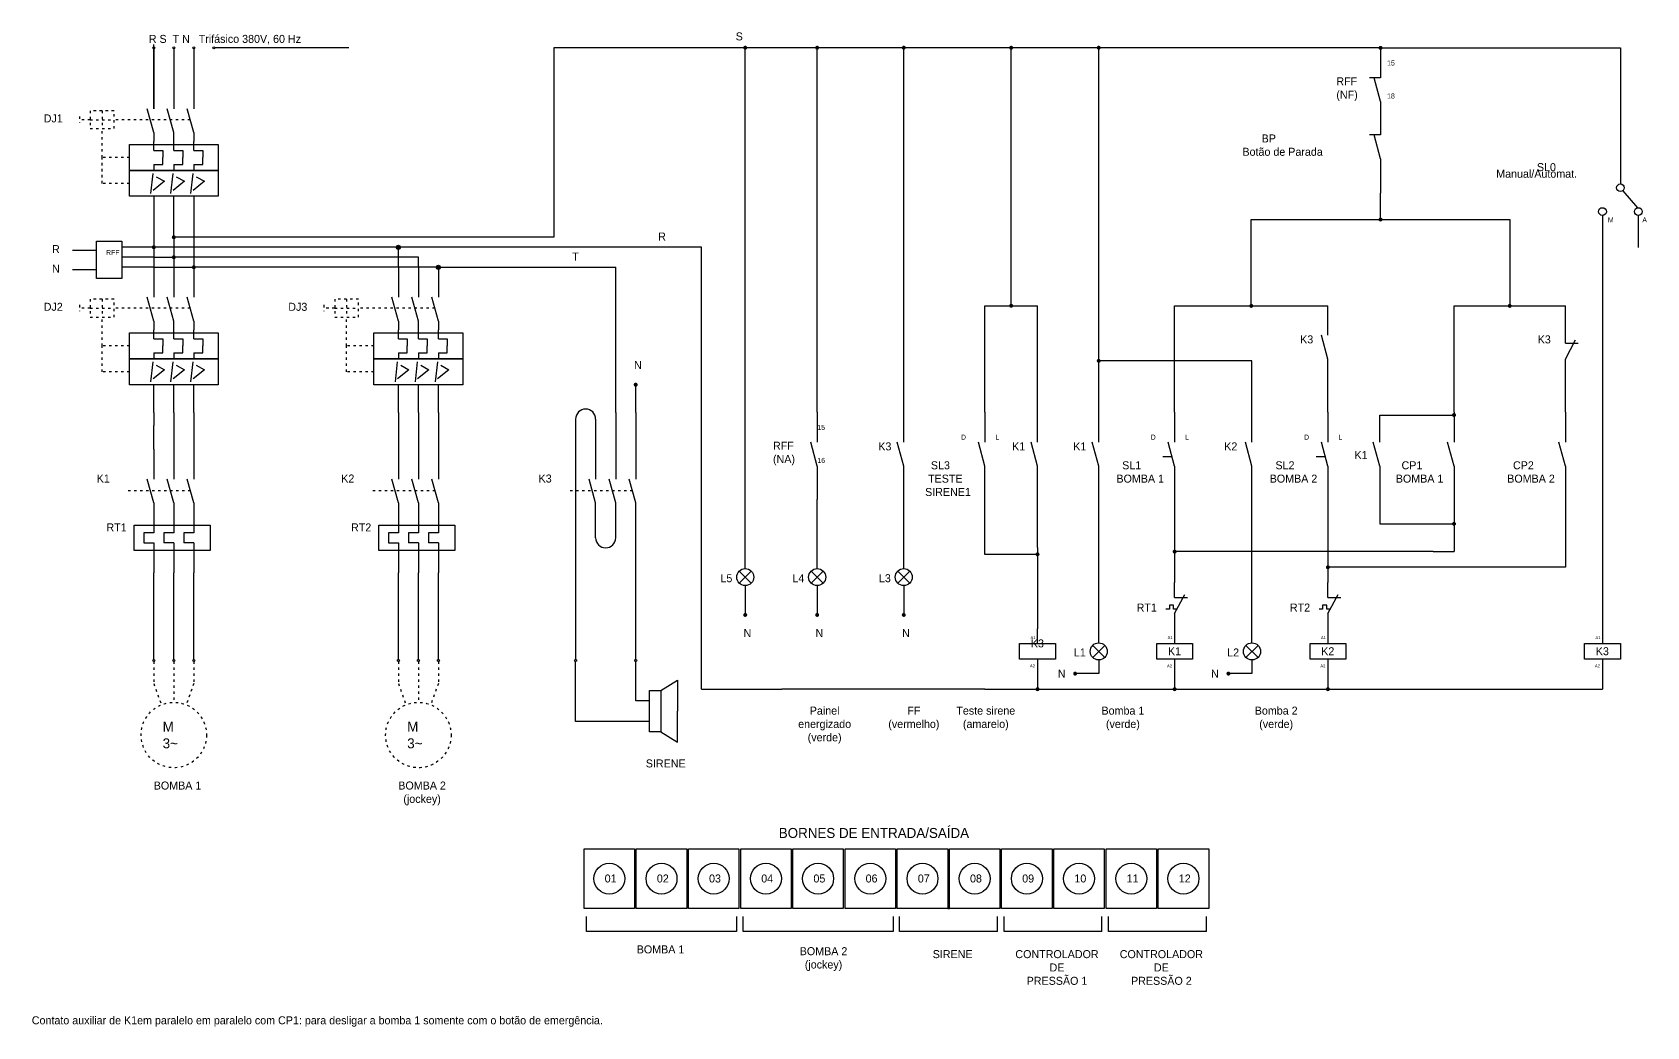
# Model space of a CAD drawing. Header units: millimetres. Extents: x 875 to 3370, y -44 to 1144.
# Drawn here: x 2563 to 3370, y 555 to 1052 of the extents above; entities that cross this region are included whole.
import ezdxf

# ---------------------------------------------------------------- set-up
doc = ezdxf.new("R2010")
doc.units = ezdxf.units.MM
doc.header["$LTSCALE"] = 0.1
doc.linetypes.add('ACAD_ISO03W100', pattern=[30, 12, -18])
doc.layers.add('Layer1', color=1, linetype='Continuous')
doc.layers.add('Layer2', color=5, linetype='Continuous')

msp = doc.modelspace()

# ---------------------------------------------------------------- hatches: boundary and pattern name
h = msp.add_hatch(color=256)
edge = h.paths.add_edge_path()
edge.add_arc((2919.17, 1044.73), 1, 0, 360)
h = msp.add_hatch(color=256)
edge = h.paths.add_edge_path()
edge.add_arc((2955.12, 1044.73), 1, 0, 360)
h = msp.add_hatch(color=256)
edge = h.paths.add_edge_path()
edge.add_arc((2998.39, 1044.73), 1, 0, 360)
h = msp.add_hatch(color=256)
edge = h.paths.add_edge_path()
edge.add_arc((3052.08, 1044.73), 1, 0, 360)
h = msp.add_hatch(color=256)
edge = h.paths.add_edge_path()
edge.add_arc((3095.84, 1044.73), 1, 0, 360)
h = msp.add_hatch(color=256)
edge = h.paths.add_edge_path()
edge.add_arc((3236.69, 1044.66), 1, 0, 360)
h = msp.add_hatch(color=256)
edge = h.paths.add_edge_path()
edge.add_arc((3236.69, 958.82), 1, 0, 360)
h = msp.add_hatch(color=256)
edge = h.paths.add_edge_path()
edge.add_arc((2623.54, 944.97), 1, 0, 360)
h = msp.add_hatch(color=256)
edge = h.paths.add_edge_path()
edge.add_arc((2633.54, 949.97), 1, 0, 360)
h = msp.add_hatch(color=256)
edge = h.paths.add_edge_path()
edge.add_arc((2745.77, 944.97), 1, 0, 360)
h = msp.add_hatch(color=256)
edge = h.paths.add_edge_path()
edge.add_arc((2633.54, 939.97), 1, 0, 360)
h = msp.add_hatch(color=256)
edge = h.paths.add_edge_path()
edge.add_arc((2643.54, 934.97), 1, 0, 360)
h = msp.add_hatch(color=256)
edge = h.paths.add_edge_path()
edge.add_arc((2765.77, 934.97), 1, 0, 360)
h = msp.add_hatch(color=256)
edge = h.paths.add_edge_path()
edge.add_arc((3052.08, 915.72), 1, 0, 360)
h = msp.add_hatch(color=256)
edge = h.paths.add_edge_path()
edge.add_arc((3172.1, 915.65), 1, 0, 360)
h = msp.add_hatch(color=256)
edge = h.paths.add_edge_path()
edge.add_arc((3301.28, 915.65), 1, 0, 360)
h = msp.add_hatch(color=256)
edge = h.paths.add_edge_path()
edge.add_arc((3095.84, 888.17), 1, 0, 360)
h = msp.add_hatch(color=256)
edge = h.paths.add_edge_path()
edge.add_arc((2864.4, 876.25), 1, 0, 360)
h = msp.add_hatch(color=256)
edge = h.paths.add_edge_path()
edge.add_arc((3065.26, 791.46), 1, 0, 360)
h = msp.add_hatch(color=256)
edge = h.paths.add_edge_path()
edge.add_arc((3133.79, 792.8), 1, 0, 360)
h = msp.add_hatch(color=256)
edge = h.paths.add_edge_path()
edge.add_arc((3133.79, 792.8), 1, 0, 360)
h = msp.add_hatch(color=256)
edge = h.paths.add_edge_path()
edge.add_arc((3210.4, 784.97), 1, 0, 360)
h = msp.add_hatch(color=256)
edge = h.paths.add_edge_path()
edge.add_arc((3210.4, 784.97), 1, 0, 360)
h = msp.add_hatch(color=256)
edge = h.paths.add_edge_path()
edge.add_arc((2919.17, 761.16), 1, 0, 360)
h = msp.add_hatch(color=256)
edge = h.paths.add_edge_path()
edge.add_arc((2955.12, 761.16), 1, 0, 360)
h = msp.add_hatch(color=256)
edge = h.paths.add_edge_path()
edge.add_arc((2998.39, 761.16), 1, 0, 360)
h = msp.add_hatch(color=256)
edge = h.paths.add_edge_path()
edge.add_arc((3084.06, 731.81), 1, 0, 360)
h = msp.add_hatch(color=256)
edge = h.paths.add_edge_path()
edge.add_arc((3160.67, 731.81), 1, 0, 360)
h = msp.add_hatch(color=256)
edge = h.paths.add_edge_path()
edge.add_arc((3065.26, 724.03), 1, 0, 360)
h = msp.add_hatch(color=256)
edge = h.paths.add_edge_path()
edge.add_arc((3133.79, 724.03), 1, 0, 360)
h = msp.add_hatch(color=256)
edge = h.paths.add_edge_path()
edge.add_arc((3210.4, 724.03), 1, 0, 360)
at = {"layer": 'Layer1'}
h = msp.add_hatch(color=256, dxfattribs=at)
edge = h.paths.add_edge_path()
edge.add_arc((3273.43, 861.1), 1, 0, 360)
h = msp.add_hatch(color=256, dxfattribs=at)
edge = h.paths.add_edge_path()
edge.add_arc((3273.43, 806.7), 1, 0, 360)

# ---------------------------------------------------------------- linework, layer by layer
for p, q in [((2623.54, 1014.16), (2623.54, 1046.31)), ((2623.54, 1044.16), (2623.54, 1029.16)), ((2633.54, 1044.16), (2633.54, 1029.16)), ((2643.54, 1044.16), (2643.54, 1029.16)), ((2720.97, 1044.66), (2654.04, 1044.66)), ((3236.69, 1044.66), (2823.42, 1044.66)), ((2823.42, 1044.66), (2823.42, 949.97)), ((2919.17, 784.33), (2919.17, 1044.66)), ((2955.12, 862.5), (2955.12, 1044.66)), ((2998.39, 847.5), (2998.39, 1044.66)), ((3052.08, 915.65), (3052.08, 1044.66)), ((3095.84, 847.5), (3095.84, 1044.66)), ((3236.69, 1044.66), (3236.69, 1029.66)), ((3236.69, 1044.66), (3356.59, 1044.66)), ((2623.54, 1029.16), (2623.54, 1014.16)), ((2633.54, 1029.16), (2633.54, 1014.16)), ((2643.54, 1029.16), (2643.54, 1014.16)), ((3236.69, 1029.66), (3231.23, 1029.66)), ((3236.69, 1017.76), (3233.45, 1029.66)), ((2623.54, 1014.16), (2623.54, 1022.23)), ((3236.69, 1017.76), (3236.69, 1001.1)), ((2623.54, 1002.26), (2620.3, 1014.16)), ((2633.54, 1002.26), (2630.3, 1014.16)), ((2643.54, 1002.26), (2640.3, 1014.16)), ((2623.54, 1002.26), (2623.54, 997.87)), ((2633.54, 997.87), (2633.54, 1002.26)), ((2643.54, 1002.26), (2643.54, 997.87)), ((3236.69, 1001.1), (3231.23, 1001.1)), ((3236.69, 989.19), (3233.45, 1001.1)), ((2623.54, 993.33), (2623.54, 997.87)), ((2623.54, 993.33), (2628.01, 993.33)), ((2628.01, 993.33), (2628.01, 989.86)), ((2633.54, 993.33), (2633.54, 997.87)), ((2633.54, 993.33), (2638.01, 993.33)), ((2638.01, 993.33), (2638.01, 989.86)), ((2643.54, 993.33), (2643.54, 997.87)), ((2643.54, 993.33), (2648.01, 993.33)), ((2648.01, 993.33), (2648.01, 989.86)), ((2623.54, 986.39), (2628.01, 986.39)), ((2623.54, 986.39), (2623.54, 983.39)), ((2628.01, 986.39), (2628.01, 989.86)), ((2633.54, 986.39), (2638.01, 986.39)), ((2633.54, 986.39), (2633.54, 983.39)), ((2638.01, 986.39), (2638.01, 989.86)), ((2643.54, 986.39), (2648.01, 986.39)), ((2643.54, 986.39), (2643.54, 983.39)), ((2648.01, 986.39), (2648.01, 989.86)), ((3236.69, 989.19), (3236.69, 972.02)), ((2622.04, 971.84), (2623.19, 981.86)), ((2628.83, 977.96), (2623.18, 973.35)), ((2624.8, 980.21), (2628.83, 977.96)), ((2632.04, 971.84), (2633.19, 981.86)), ((2638.83, 977.96), (2633.18, 973.35)), ((2634.8, 980.21), (2638.83, 977.96)), ((2642.04, 971.84), (2643.19, 981.86)), ((2648.83, 977.96), (2643.18, 973.35)), ((2644.8, 980.21), (2648.83, 977.96)), ((2623.54, 970.45), (2623.54, 949.97)), ((2633.54, 949.97), (2633.54, 970.45)), ((2643.54, 970.45), (2643.54, 949.97)), ((3236.69, 958.82), (3236.69, 972.02)), ((3172.1, 958.82), (3301.28, 958.82)), ((3172.1, 915.65), (3172.1, 958.82)), ((3301.28, 958.82), (3301.28, 915.65)), ((2623.54, 944.97), (2607.57, 944.97)), ((2623.54, 949.97), (2623.54, 934.97)), ((2690.97, 944.97), (2623.54, 944.97)), ((2633.54, 949.97), (2633.54, 934.97)), ((2823.42, 949.97), (2633.54, 949.97)), ((2643.54, 949.97), (2643.54, 934.97)), ((2897.35, 944.97), (2745.77, 944.97)), ((2897.35, 724.03), (2897.35, 944.97)), ((2582.97, 943.49), (2594.9, 943.49)), ((2623.54, 939.97), (2607.57, 939.97)), ((2623.54, 939.97), (2633.54, 939.97)), ((2690.97, 939.97), (2633.54, 939.97)), ((2582.97, 933.8), (2594.9, 933.8)), ((2623.54, 934.97), (2607.57, 934.97)), ((2623.54, 934.97), (2623.54, 919.97)), ((2623.54, 934.97), (2643.54, 934.97)), ((2633.54, 934.97), (2633.54, 919.97)), ((2643.54, 934.97), (2643.54, 919.97)), ((2690.97, 934.97), (2643.54, 934.97)), ((2765.77, 934.97), (2690.97, 934.97)), ((2745.77, 934.97), (2745.77, 919.97)), ((2755.77, 934.97), (2755.77, 919.97)), ((2765.77, 934.97), (2765.77, 919.97)), ((2765.77, 934.97), (2854.4, 934.97)), ((2854.4, 876.25), (2854.4, 934.97)), ((2623.54, 908.06), (2620.3, 919.97)), ((2633.54, 908.06), (2630.3, 919.97)), ((2643.54, 908.06), (2640.3, 919.97)), ((2745.77, 908.06), (2742.54, 919.97)), ((2755.77, 908.06), (2752.54, 919.97)), ((2765.77, 908.06), (2762.54, 919.97)), ((3038.9, 862.5), (3038.9, 915.65)), ((3038.9, 915.65), (3065.26, 915.65)), ((3065.26, 847.5), (3065.26, 915.65)), ((3133.79, 915.65), (3210.4, 915.65)), ((3133.79, 862.5), (3133.79, 915.65)), ((3210.4, 900.98), (3210.4, 915.65)), ((3273.43, 915.65), (3329.13, 915.65)), ((3273.43, 862.5), (3273.43, 915.65)), ((3329.13, 897.09), (3329.13, 915.65)), ((2623.54, 908.06), (2623.54, 903.67)), ((2633.54, 903.67), (2633.54, 908.06)), ((2643.54, 908.06), (2643.54, 903.67)), ((2745.77, 908.06), (2745.77, 903.67)), ((2755.77, 903.67), (2755.77, 908.06)), ((2765.77, 908.06), (2765.77, 903.67)), ((2623.54, 899.13), (2623.54, 903.67)), ((2623.54, 899.13), (2628.01, 899.13)), ((2628.01, 899.13), (2628.01, 895.66)), ((2633.54, 899.13), (2633.54, 903.67)), ((2633.54, 899.13), (2638.01, 899.13)), ((2638.01, 899.13), (2638.01, 895.66)), ((2643.54, 899.13), (2643.54, 903.67)), ((2643.54, 899.13), (2648.01, 899.13)), ((2648.01, 899.13), (2648.01, 895.66)), ((2745.77, 899.13), (2745.77, 903.67)), ((2745.77, 899.13), (2750.25, 899.13)), ((2750.25, 899.13), (2750.25, 895.66)), ((2755.77, 899.13), (2755.77, 903.67)), ((2755.77, 899.13), (2760.25, 899.13)), ((2760.25, 899.13), (2760.25, 895.66)), ((2765.77, 899.13), (2765.77, 903.67)), ((2765.77, 899.13), (2770.25, 899.13)), ((2770.25, 899.13), (2770.25, 895.66)), ((2622.04, 877.65), (2623.19, 887.66)), ((2623.54, 892.19), (2628.01, 892.19)), ((2623.54, 892.19), (2623.54, 889.19)), ((2628.01, 892.19), (2628.01, 895.66)), ((2632.04, 877.65), (2633.19, 887.66)), ((2633.54, 892.19), (2638.01, 892.19)), ((2633.54, 892.19), (2633.54, 889.19)), ((2638.01, 892.19), (2638.01, 895.66)), ((2642.04, 877.65), (2643.19, 887.66)), ((2643.54, 892.19), (2648.01, 892.19)), ((2643.54, 892.19), (2643.54, 889.19)), ((2648.01, 892.19), (2648.01, 895.66)), ((2744.28, 877.65), (2745.43, 887.66)), ((2745.77, 892.19), (2750.25, 892.19)), ((2745.77, 892.19), (2745.77, 889.19)), ((2750.25, 892.19), (2750.25, 895.66)), ((2754.28, 877.65), (2755.43, 887.66)), ((2755.77, 892.19), (2760.25, 892.19)), ((2755.77, 892.19), (2755.77, 889.19)), ((2760.25, 892.19), (2760.25, 895.66)), ((2764.28, 877.65), (2765.43, 887.66)), ((2765.77, 892.19), (2770.25, 892.19)), ((2765.77, 892.19), (2765.77, 889.19)), ((2770.25, 892.19), (2770.25, 895.66)), ((3172.45, 888.17), (3095.84, 888.17)), ((3172.45, 847.5), (3172.45, 888.17)), ((3210.4, 862.5), (3210.4, 889.07)), ((3329.13, 862.5), (3329.13, 889.07)), ((2628.83, 883.76), (2623.18, 879.15)), ((2624.8, 886.02), (2628.83, 883.76)), ((2638.83, 883.76), (2633.18, 879.15)), ((2634.8, 886.02), (2638.83, 883.76)), ((2648.83, 883.76), (2643.18, 879.15)), ((2644.8, 886.02), (2648.83, 883.76)), ((2751.06, 883.76), (2745.42, 879.15)), ((2747.04, 886.02), (2751.06, 883.76)), ((2761.06, 883.76), (2755.42, 879.15)), ((2757.04, 886.02), (2761.06, 883.76)), ((2771.06, 883.76), (2765.42, 879.15)), ((2767.04, 886.02), (2771.06, 883.76)), ((2623.54, 862.4), (2623.54, 876.25)), ((2633.54, 862.4), (2633.54, 876.25)), ((2643.54, 862.4), (2643.54, 876.25)), ((2745.77, 862.4), (2745.77, 876.25)), ((2755.77, 862.4), (2755.77, 876.25)), ((2765.77, 862.4), (2765.77, 876.25)), ((2854.4, 862.4), (2854.4, 876.25)), ((2864.4, 862.4), (2864.4, 876.25)), ((2623.54, 862.4), (2623.54, 855.8)), ((2623.54, 844.09), (2623.54, 855.8)), ((2633.54, 862.4), (2633.54, 855.8)), ((2633.54, 855.8), (2633.54, 844.09)), ((2643.54, 862.4), (2643.54, 855.8)), ((2643.54, 855.8), (2643.54, 844.09)), ((2745.77, 862.4), (2745.77, 855.8)), ((2745.77, 855.8), (2745.77, 844.09)), ((2755.77, 862.4), (2755.77, 855.8)), ((2755.77, 855.8), (2755.77, 844.09)), ((2765.77, 862.4), (2765.77, 855.8)), ((2765.77, 855.8), (2765.77, 844.09)), ((2834.4, 859.1), (2834.4, 738.89)), ((2844.4, 859.1), (2844.4, 855.8)), ((2844.4, 855.8), (2844.4, 844.09)), ((2854.4, 862.4), (2854.4, 855.8)), ((2854.4, 855.8), (2854.4, 844.09)), ((2864.4, 862.4), (2864.4, 855.8)), ((2864.4, 855.8), (2864.4, 844.09)), ((2955.12, 862.5), (2955.12, 847.5)), ((3038.9, 862.5), (3038.9, 847.5)), ((3133.79, 862.5), (3133.79, 847.5)), ((3210.4, 862.5), (3210.4, 847.5)), ((3273.43, 862.5), (3273.43, 847.5)), ((3329.13, 862.5), (3329.13, 847.5)), ((2955.12, 835.59), (2951.89, 847.5)), ((2998.39, 835.59), (2995.16, 847.5)), ((3038.9, 835.59), (3035.67, 847.5)), ((3065.26, 835.59), (3062.02, 847.5)), ((3095.84, 835.59), (3092.6, 847.5)), ((3133.79, 835.59), (3130.55, 847.5)), ((3172.45, 835.59), (3169.22, 847.5)), ((3210.4, 835.59), (3207.17, 847.5)), ((3273.43, 835.59), (3270.2, 847.5)), ((3329.13, 835.59), (3325.9, 847.5)), ((2623.54, 844.09), (2623.54, 829.09)), ((2633.54, 844.09), (2633.54, 829.09)), ((2643.54, 844.09), (2643.54, 829.09)), ((2745.77, 844.09), (2745.77, 829.09)), ((2755.77, 844.09), (2755.77, 829.09)), ((2765.77, 844.09), (2765.77, 829.09)), ((2844.4, 844.09), (2844.4, 829.09)), ((2854.4, 844.09), (2854.4, 829.09)), ((2864.4, 844.09), (2864.4, 829.09)), ((3132.53, 840.22), (3127.93, 840.22)), ((3209.14, 840.22), (3204.54, 840.22)), ((2955.12, 835.59), (2955.12, 818.93)), ((2998.39, 794.93), (2998.39, 835.59)), ((3038.9, 806.83), (3038.9, 835.59)), ((3065.26, 794.93), (3065.26, 835.59)), ((3095.84, 794.93), (3095.84, 835.59)), ((3133.79, 835.59), (3133.79, 820.59)), ((3172.45, 794.93), (3172.45, 835.59)), ((3210.4, 835.59), (3210.4, 820.59)), ((3273.43, 835.59), (3273.43, 820.59)), ((3329.13, 835.59), (3329.13, 820.59)), ((2623.54, 817.19), (2620.3, 829.09)), ((2633.54, 817.19), (2630.3, 829.09)), ((2643.54, 817.19), (2640.3, 829.09)), ((2745.77, 817.19), (2742.54, 829.09)), ((2755.77, 817.19), (2752.54, 829.09)), ((2765.77, 817.19), (2762.54, 829.09)), ((2844.4, 817.19), (2841.17, 829.09)), ((2854.4, 817.19), (2851.17, 829.09)), ((2864.4, 817.19), (2861.17, 829.09)), ((2623.54, 817.19), (2623.54, 802.19)), ((2633.54, 817.19), (2633.54, 802.19)), ((2643.54, 817.19), (2643.54, 802.19)), ((2745.77, 817.19), (2745.77, 802.19)), ((2755.77, 817.19), (2755.77, 802.19)), ((2765.77, 817.19), (2765.77, 802.19)), ((2844.4, 799.69), (2844.4, 817.19)), ((2854.4, 799.69), (2854.4, 817.19)), ((2864.4, 782.19), (2864.4, 817.19)), ((2955.12, 784.33), (2955.12, 818.93)), ((3133.79, 820.59), (3133.79, 777.35)), ((3210.4, 820.59), (3210.4, 777.35)), ((3273.43, 820.59), (3273.43, 792.8)), ((3329.13, 820.59), (3329.13, 784.97)), ((2618.57, 802.19), (2618.55, 797.19)), ((2628.57, 802.19), (2628.55, 797.2)), ((2638.57, 802.19), (2638.55, 797.2)), ((2740.81, 802.19), (2740.79, 797.19)), ((2750.81, 802.19), (2750.79, 797.2)), ((2760.81, 802.19), (2760.79, 797.2)), ((3038.9, 791.39), (3038.9, 806.83)), ((2618.55, 797.19), (2623.54, 797.19)), ((2623.54, 797.19), (2623.54, 782.19)), ((2633.54, 797.19), (2628.55, 797.2)), ((2633.54, 797.19), (2633.54, 782.19)), ((2643.54, 797.19), (2638.55, 797.2)), ((2643.54, 797.19), (2643.54, 782.19)), ((2740.79, 797.19), (2745.77, 797.19)), ((2745.77, 797.19), (2745.77, 782.19)), ((2755.77, 797.19), (2750.79, 797.2)), ((2755.77, 797.19), (2755.77, 782.19)), ((2765.77, 797.19), (2760.79, 797.2)), ((2765.77, 797.19), (2765.77, 782.19)), ((2998.39, 784.33), (2998.39, 794.93)), ((3065.26, 791.39), (3038.9, 791.39)), ((3065.26, 794.93), (3065.26, 754.26)), ((3095.84, 747.2), (3095.84, 794.93)), ((3224.02, 792.8), (3133.79, 792.8)), ((3172.45, 747.2), (3172.45, 794.93)), ((3262.98, 792.8), (3224.02, 792.8)), ((3262.98, 792.8), (3273.43, 792.8)), ((2916.15, 783.08), (2922.19, 777.04)), ((2916.15, 777.04), (2922.19, 783.08)), ((2952.1, 783.08), (2958.14, 777.04)), ((2952.1, 777.04), (2958.14, 783.08)), ((2995.37, 783.08), (3001.41, 777.04)), ((2995.37, 777.04), (3001.41, 783.08)), ((3224.02, 784.97), (3210.4, 784.97)), ((3329.13, 784.97), (3224.02, 784.97)), ((2623.54, 738.89), (2623.54, 782.19)), ((2633.54, 738.89), (2633.54, 782.19)), ((2643.54, 738.89), (2643.54, 782.19)), ((2745.77, 738.89), (2745.77, 782.19)), ((2755.77, 738.89), (2755.77, 782.19)), ((2765.77, 738.89), (2765.77, 782.19)), ((2864.4, 738.89), (2864.4, 782.19)), ((3133.79, 769.85), (3133.79, 777.35)), ((3210.4, 769.85), (3210.4, 777.35)), ((3133.79, 761.83), (3138.85, 771.41)), ((3133.79, 769.85), (3140.22, 769.85)), ((3210.4, 761.83), (3215.46, 771.41)), ((3210.4, 769.85), (3216.83, 769.85)), ((3133.79, 761.83), (3133.79, 746.83)), ((3210.4, 761.83), (3210.4, 746.83)), ((3065.26, 746.83), (3065.26, 754.26)), ((3092.82, 745.95), (3098.86, 739.91)), ((3092.82, 739.91), (3098.86, 745.95)), ((3169.43, 745.95), (3175.47, 739.91)), ((3169.43, 739.91), (3175.47, 745.95)), ((2834.4, 707.88), (2834.4, 737.89)), ((2864.4, 718.2), (2864.4, 737.89)), ((3065.26, 739.03), (3065.26, 724.03)), ((3095.84, 738.66), (3095.84, 731.81)), ((3133.79, 739.03), (3133.79, 724.03)), ((3172.45, 738.66), (3172.45, 731.81)), ((3210.4, 739.03), (3210.4, 724.03)), ((2877.05, 723.37), (2885.37, 728.61)), ((2885.37, 728.61), (2885.37, 713.04)), ((3095.84, 731.81), (3084.06, 731.81)), ((3172.45, 731.81), (3160.67, 731.81)), ((2871.36, 718.2), (2864.4, 718.2)), ((2897.35, 724.03), (2937.44, 724.03)), ((3038.9, 724.03), (2937.44, 724.03)), ((3038.9, 724.03), (3065.26, 724.03)), ((3065.26, 724.03), (3210.4, 724.03)), ((3210.4, 724.03), (3347.64, 724.03)), ((2885.37, 697.47), (2885.37, 713.04)), ((2864.4, 707.88), (2834.4, 707.88)), ((2871.36, 707.88), (2864.4, 707.88)), ((2877.05, 702.71), (2885.37, 697.47)), ((3020.36, 614.47), (3021.24, 614.47)), ((2839.8, 602.87), (2839.8, 610.41)), ((2914.85, 610.41), (2914.85, 602.87)), ((2918.06, 602.87), (2918.06, 610.41)), ((2993.11, 610.41), (2993.11, 602.87)), ((2996.32, 602.87), (2996.32, 610.41)), ((3045.28, 602.87), (3045.28, 610.41)), ((3048.5, 602.87), (3048.5, 610.41)), ((3097.45, 602.87), (3097.45, 610.41)), ((3100.67, 602.87), (3100.67, 610.41)), ((3149.63, 602.87), (3149.63, 610.41)), ((2914.85, 602.87), (2839.8, 602.87)), ((2993.11, 602.87), (2918.06, 602.87)), ((3045.28, 602.87), (2996.32, 602.87)), ((3097.45, 602.87), (3048.5, 602.87)), ((3149.63, 602.87), (3100.67, 602.87))]:
    msp.add_line(p, q)
at = {"linetype": 'ACAD_ISO03W100'}
for p, q in [((2586.35, 1010.31), (2586.35, 1007.18)), ((2591.73, 1008.75), (2586.35, 1008.75)), ((2591.73, 1008.75), (2603.66, 1008.75)), ((2597.7, 1013.23), (2597.7, 1004.27)), ((2641.79, 1008.68), (2603.66, 1008.75)), ((2597.7, 989.86), (2597.7, 1004.27)), ((2611.36, 989.86), (2597.7, 989.86)), ((2597.7, 976.92), (2597.7, 989.86)), ((2611.36, 976.92), (2597.7, 976.92)), ((2586.35, 916.11), (2586.35, 912.99)), ((2591.73, 914.55), (2586.35, 914.55)), ((2591.73, 914.55), (2603.66, 914.55)), ((2597.7, 919.03), (2597.7, 910.07)), ((2641.79, 914.48), (2603.66, 914.55)), ((2708.58, 916.11), (2708.58, 912.99)), ((2713.97, 914.55), (2708.58, 914.55)), ((2713.97, 914.55), (2725.9, 914.55)), ((2719.93, 919.03), (2719.93, 910.07)), ((2764.03, 914.48), (2725.9, 914.55)), ((2597.7, 895.66), (2597.7, 910.07)), ((2719.93, 895.66), (2719.93, 910.07)), ((2611.36, 895.66), (2597.7, 895.66)), ((2597.7, 882.72), (2597.7, 895.66)), ((2733.6, 895.66), (2719.93, 895.66)), ((2719.93, 882.72), (2719.93, 895.66)), ((2611.36, 882.72), (2597.7, 882.72)), ((2733.6, 882.72), (2719.93, 882.72)), ((2641.92, 823.14), (2609.78, 823.2)), ((2764.16, 823.14), (2732.01, 823.2)), ((2862.79, 823.14), (2830.64, 823.2)), ((2623.54, 737.89), (2623.54, 726.85)), ((2633.54, 737.89), (2633.54, 717.45)), ((2643.54, 737.89), (2643.54, 726.85)), ((2745.77, 737.89), (2745.77, 726.85)), ((2755.77, 737.89), (2755.77, 717.45)), ((2765.77, 737.89), (2765.77, 726.85)), ((2623.54, 726.85), (2627.34, 716.24)), ((2643.54, 726.85), (2639.73, 716.24)), ((2745.77, 726.85), (2749.58, 716.24)), ((2765.77, 726.85), (2761.97, 716.24))]:
    msp.add_line(p, q, dxfattribs=at)
for points in [[(2603.66, 1013.23), (2591.73, 1013.23), (2591.73, 1004.27), (2603.66, 1004.27)], [(2603.66, 919.03), (2591.73, 919.03), (2591.73, 910.07), (2603.66, 910.07)], [(2725.9, 919.03), (2713.97, 919.03), (2713.97, 910.07), (2725.9, 910.07)]]:
    msp.add_lwpolyline(points, close=True, dxfattribs=at)
for points in [[(2611.36, 996.33), (2655.71, 996.33), (2655.71, 983.39), (2611.36, 983.39)], [(2611.36, 983.39), (2655.71, 983.39), (2655.71, 970.45), (2611.36, 970.45)], [(2594.9, 947.95), (2607.57, 947.95), (2607.57, 929.35), (2594.9, 929.35)], [(2611.36, 902.14), (2655.71, 902.14), (2655.71, 889.19), (2611.36, 889.19)], [(2733.6, 902.14), (2777.95, 902.14), (2777.95, 889.19), (2733.6, 889.19)], [(2611.36, 889.19), (2655.71, 889.19), (2655.71, 876.25), (2611.36, 876.25)], [(2733.6, 889.19), (2777.95, 889.19), (2777.95, 876.25), (2733.6, 876.25)], [(2613.81, 805.97), (2651.77, 805.97), (2651.77, 793.44), (2613.81, 793.44)], [(2736.05, 805.97), (2774.01, 805.97), (2774.01, 793.44), (2736.05, 793.44)], [(3056.31, 746.83), (3074.2, 746.83), (3074.2, 739.03), (3056.31, 739.03)], [(3124.85, 746.83), (3142.73, 746.83), (3142.73, 739.03), (3124.85, 739.03)], [(3201.46, 746.83), (3219.35, 746.83), (3219.35, 739.03), (3201.46, 739.03)], [(2871.36, 723.37), (2877.05, 723.37), (2877.05, 702.71), (2871.36, 702.71)], [(2838.63, 644.15), (2863.84, 644.15), (2863.84, 614.47), (2838.63, 614.47)], [(2864.72, 644.15), (2889.93, 644.15), (2889.93, 614.47), (2864.72, 614.47)], [(2890.81, 644.15), (2916.01, 644.15), (2916.01, 614.47), (2890.81, 614.47)], [(2916.89, 644.15), (2942.1, 644.15), (2942.1, 614.47), (2916.89, 614.47)], [(2942.98, 644.15), (2968.19, 644.15), (2968.19, 614.47), (2942.98, 614.47)], [(2969.07, 644.15), (2994.27, 644.15), (2994.27, 614.47), (2969.07, 614.47)], [(2995.15, 644.15), (3020.36, 644.15), (3020.36, 614.47), (2995.15, 614.47)], [(3021.24, 644.15), (3046.45, 644.15), (3046.45, 614.47), (3021.24, 614.47)], [(3047.33, 644.15), (3072.54, 644.15), (3072.54, 614.47), (3047.33, 614.47)], [(3073.41, 644.15), (3098.62, 644.15), (3098.62, 614.47), (3073.41, 614.47)], [(3099.5, 644.15), (3124.71, 644.15), (3124.71, 614.47), (3099.5, 614.47)], [(3125.59, 644.15), (3150.8, 644.15), (3150.8, 614.47), (3125.59, 614.47)]]:
    msp.add_lwpolyline(points, close=True)
for points in [[(2745.77, 934.97), (2745.77, 944.97), (2690.97, 944.97)], [(2755.77, 934.97), (2755.77, 939.97), (2690.97, 939.97)], [(2623.54, 802.19), (2618.57, 802.19)], [(2633.54, 802.19), (2628.57, 802.19)], [(2643.54, 802.19), (2638.57, 802.19)], [(2745.77, 802.19), (2740.81, 802.19)], [(2755.77, 802.19), (2750.81, 802.19)], [(2765.77, 802.19), (2760.81, 802.19)], [(2919.17, 775.79), (2919.17, 761.16)], [(2955.12, 775.79), (2955.12, 761.16)], [(2998.39, 775.79), (2998.39, 761.16)], [(3135, 764.12), (3133.23, 764.12), (3133.23, 765.96), (3131.14, 765.96), (3131.14, 764.12), (3129.38, 764.12)], [(3211.61, 764.12), (3209.84, 764.12), (3209.84, 765.96), (3207.76, 765.96), (3207.76, 764.12), (3205.99, 764.12)]]:
    msp.add_lwpolyline(points)
for centre, radius in [((2623.54, 1044.66), 0.5), ((2633.54, 1044.66), 0.5), ((2643.54, 1044.66), 0.5), ((2653.54, 1044.66), 0.5), ((2745.77, 944.97), 1), ((2765.77, 934.97), 1), ((2919.17, 780.06), 4.27), ((2955.12, 780.06), 4.27), ((2998.39, 780.06), 4.27), ((3095.84, 742.93), 4.27), ((3172.45, 742.93), 4.27), ((2623.54, 738.39), 0.5), ((2633.54, 738.39), 0.5), ((2643.54, 738.39), 0.5), ((2745.77, 738.39), 0.5), ((2755.77, 738.39), 0.5), ((2765.77, 738.39), 0.5), ((2834.4, 738.39), 0.5), ((2864.4, 738.39), 0.5), ((2851.24, 629.31), 7.73), ((2877.32, 629.31), 7.73), ((2903.41, 629.31), 7.73), ((2929.5, 629.31), 7.73), ((2955.58, 629.31), 7.73), ((2981.67, 629.31), 7.73), ((3007.76, 629.31), 7.73), ((3033.84, 629.31), 7.73), ((3059.93, 629.31), 7.73), ((3086.02, 629.31), 7.73), ((3112.11, 629.31), 7.73), ((3138.19, 629.31), 7.73)]:
    msp.add_circle(centre, radius)
for centre in [(2633.54, 701.11), (2755.77, 701.11)]:
    msp.add_circle(centre, 16.35, dxfattribs=at)
for centre, start, end in [((2839.4, 859.1), 0, 180), ((2849.4, 799.69), 180, 0)]:
    msp.add_arc(centre, 5, start, end)
at = {"layer": 'Layer1'}
for p, q in [((3236.32, 847.5), (3236.32, 861.1)), ((3236.32, 861.1), (3273.43, 861.1)), ((3236.32, 835.59), (3233.09, 847.5)), ((3236.32, 835.59), (3236.32, 806.7)), ((3236.32, 806.7), (3273.43, 806.7))]:
    msp.add_line(p, q, dxfattribs=at)
at = {"layer": 'Layer2'}
for p, q in [((3356.59, 1044.66), (3356.59, 976.66)), ((3356.59, 989.73), (3356.59, 976.66)), ((3357.83, 973.26), (3365.07, 964.7)), ((3347.64, 960.91), (3347.64, 746.83)), ((3365.54, 960.91), (3365.54, 944.79)), ((3210.4, 889.07), (3207.17, 900.98)), ((3329.13, 889.07), (3334.19, 898.65)), ((3329.13, 897.09), (3335.56, 897.09)), ((3347.64, 739.03), (3347.64, 724.03))]:
    msp.add_line(p, q, dxfattribs=at)
msp.add_lwpolyline([(3338.69, 746.83), (3356.58, 746.83), (3356.58, 739.03), (3338.69, 739.03)], close=True, dxfattribs=at)
for centre in [(3356.59, 974.73), (3347.64, 962.83), (3365.54, 962.83)]:
    msp.add_circle(centre, 1.92, dxfattribs=at)

# ---------------------------------------------------------------- texts
at = {"linetype": 'ACAD_ISO03W100'}
for s, insert, char_height, width, attachment_point in [(' {\\H1.6x;R S  T N   Trifásico 380V, 60 Hz}', (2620.08, 1051.14), 2.5, 146.4157, 1), ('S', (2914.38, 1052.38), 4, 15.9575, 1), (' {\\H0.625x;15}', (3238.52, 1038.34), 4, 24.8822, 1), (' RFF\\P (NF)', (3213.12, 1029.93), 4, 24.8822, 1), (' {\\H0.625x;18}', (3238.52, 1021.85), 4, 24.8822, 1), (' DJ1', (2567.04, 1011.39), 4, 16.5758, 1), ('          {\\H1.6x;BP\\PBotão de Parada}', (3167.68, 1001.37), 2.5, 61.361, 1), ('R', (2875.65, 952.32), 4, 15.9575, 1), (' R', (2571.18, 946.04), 4, 16.5758, 1), (' N', (2571.18, 936.35), 4, 16.5758, 1), (' RFF', (2598.73, 943.58), 2.5, 9.0429, 1), ('T', (2832.7, 942.32), 4, 15.9575, 1), (' DJ2', (2567.04, 917.2), 4, 16.5758, 1), (' DJ3', (2689.28, 917.2), 4, 15.9575, 1), ('N', (2863.58, 888.13), 4, 15.9575, 1), (' {\\H0.625x;15}', (2953.72, 856.17), 4, 24.8822, 1), (' RFF\\P (NA)', (2931.55, 847.77), 4, 24.8822, 1), (' {\\H1.6x;K3}', (2984.71, 847.42), 2.5, 9.0429, 1), (' D', (3026.03, 851.28), 2.5, 9.0429, 1), (' L', (3043.23, 851.3), 2.5, 9.0429, 1), (' {\\H1.6x;K1}', (3051.57, 847.42), 2.5, 9.0429, 1), (' {\\H1.6x;K1}', (3082.15, 847.42), 2.5, 9.0429, 1), (' D', (3120.92, 851.28), 2.5, 9.0429, 1), (' L', (3138.11, 851.3), 2.5, 9.0429, 1), (' {\\H1.6x;K2}', (3157.61, 847.42), 2.5, 9.0429, 1), (' D', (3197.53, 851.28), 2.5, 9.0429, 1), (' L', (3214.72, 851.3), 2.5, 9.0429, 1), (' {\\H0.625x;16}', (2953.72, 839.68), 4, 24.8822, 1), ('  {\\H1.6x;K1}', (2593.08, 831.36), 2.5, 14.1027, 1), ('  {\\H1.6x;K2}', (2715.32, 831.36), 2.5, 14.1027, 1), ('  {\\H1.6x;K3}', (2813.95, 831.36), 2.5, 14.1027, 1), ('   {\\H1.6x;SL3\\P TESTE SIRENE1}', (3009.06, 837.97), 2.5, 27.3654, 1), ('   {\\H1.6x;SL1\\PBOMBA 1}', (3104.69, 837.97), 2.5, 27.3654, 1), ('   {\\H1.6x;SL2\\PBOMBA 2}', (3181.3, 837.97), 2.5, 27.3654, 1), ('   {\\H1.6x;CP1\\PBOMBA 1}', (3244.33, 837.97), 2.5, 27.3654, 1), ('   {\\H1.6x;CP2\\PBOMBA 2}', (3300.03, 837.97), 2.5, 27.3654, 1), ('  {\\H1.6x;RT2}', (2720.21, 806.93), 2.5, 14.1027, 1), ('  {\\H1.6x;RT1}', (2597.97, 806.93), 2.5, 14.1027, 1), ('L5', (2906.77, 781.52), 4, 9.0429, 1), ('L4', (2942.72, 781.52), 4, 9.0429, 1), ('L3', (2985.99, 781.52), 4, 9.0429, 1), (' {\\H1.6x;RT1}', (3113.84, 766.84), 2.5, 16.9683, 1), (' {\\H1.6x;RT2}', (3190.45, 766.84), 2.5, 16.9683, 1), ('N', (2918.35, 754.05), 4, 15.9575, 1), ('N', (2954.3, 754.05), 4, 15.9575, 1), ('N', (2997.57, 754.05), 4, 15.9575, 1), ('A1', (3061.74, 750.57), 1.5, 12.2722, 1), ('A1', (3130.27, 750.57), 1.5, 12.2722, 1), ('A1', (3206.88, 750.57), 1.5, 12.2722, 1), (' {\\H1.6x;K3}', (3060.96, 748.93), 2.5, 9.0429, 1), ('L1', (3083.43, 744.4), 4, 9.0429, 1), (' {\\H1.6x;K1}', (3129.49, 745.01), 2.5, 9.0429, 1), ('L2', (3160.05, 744.4), 4, 9.0429, 1), (' {\\H1.6x;K2}', (3206.1, 745.01), 2.5, 14.0606, 1), ('A2', (3061.46, 736.4), 1.5, 12.2722, 1), ('A2', (3129.99, 736.4), 1.5, 12.2722, 1), ('A2', (3206.61, 736.4), 1.5, 12.2722, 1), ('N', (3075.39, 733.81), 4, 15.9575, 1), ('N', (3152, 733.81), 4, 15.9575, 1), ('Painel energizado\\P(verde)', (2958.85, 715.32), 4, 27.9353, 2), ('FF\\P(vermelho)', (3003.45, 715.32), 4, 27.9353, 2), ('Teste sirene\\P(amarelo)', (3039.4, 715.32), 4, 27.9353, 2), ('Bomba 1\\P(verde)', (3107.93, 715.32), 4, 27.9353, 2), ('Bomba 2\\P(verde)', (3184.54, 715.32), 4, 27.9353, 2), (' M\\P 3~', (2626.11, 707.8), 5, 18.0857, 1), (' M\\P 3~', (2748.35, 707.8), 5, 18.0857, 1), ('SIRENE', (2879.42, 688.92), 4, 27.9353, 2), ('BOMBA 1', (2635.41, 677.86), 4, 27.9353, 2), ('BOMBA 2\\P(jockey)', (2757.64, 677.86), 4, 27.9353, 2), ('BORNES DE ENTRADA/SAÍDA', (2983.49, 654.66), 5, 187.1724, 2), ('01', (2848.9, 631.4), 4, 9.0429, 1), ('02', (2874.99, 631.4), 4, 9.0429, 1), ('03', (2901.07, 631.4), 4, 9.0429, 1), ('04', (2927.16, 631.4), 4, 9.0429, 1), ('05', (2953.25, 631.4), 4, 9.0429, 1), ('06', (2979.33, 631.4), 4, 9.0429, 1), ('07', (3005.42, 631.4), 4, 9.0429, 1), ('08', (3031.51, 631.4), 4, 9.0429, 1), ('09', (3057.59, 631.4), 4, 9.0429, 1), ('10', (3083.68, 631.4), 4, 9.0429, 1), ('11', (3109.77, 631.4), 4, 9.0429, 1), ('12', (3135.86, 631.4), 4, 9.0429, 1), ('BOMBA 1', (2876.82, 595.95), 4, 27.9353, 2), ('BOMBA 2\\P(jockey)', (2958.29, 595.05), 4, 27.9353, 2), ('SIRENE', (3022.82, 593.58), 4, 27.9353, 2), ('CONTROLADOR\\PDE\\PPRESSÃO 1', (3074.99, 593.58), 4, 40.3759, 2), ('CONTROLADOR\\PDE\\PPRESSÃO 2', (3127.16, 593.58), 4, 40.3759, 2)]:
    msp.add_mtext(s, dxfattribs=dict(at, insert=insert, char_height=char_height, width=width, attachment_point=attachment_point))
at = {"layer": 'Layer1', "linetype": 'ACAD_ISO03W100', "char_height": 2.5, "attachment_point": 1}
for s, insert, width in [(' {\\H1.6x;K1}', (3222.73, 843.09), 9.0429), (' {\\H1.6x;Contato auxiliar de K1em paralelo em paralelo com CP1: para desligar a bomba 1 somente com o botão de emergência.}', (2561.61, 560.5), 291.2932)]:
    msp.add_mtext(s, dxfattribs=dict(at, insert=insert, width=width))
at = {"layer": 'Layer2', "linetype": 'ACAD_ISO03W100', "attachment_point": 1}
for s, insert, char_height, width in [(' {\\H1.6x;SL0}', (3313.89, 987.03), 2.5, 17.1615), (' {\\H1.6x;Manual/Automat.}', (3294.52, 983.73), 2.5, 12.2722), (' M', (3349.4, 959.88), 2.5, 9.0429), (' A', (3366.59, 959.9), 2.5, 9.0429), (' {\\H1.6x;K3}', (3195.56, 900.91), 2.5, 9.0429), (' {\\H1.6x;K3}', (3314.29, 900.91), 2.5, 9.0429), ('A1', (3344.12, 750.57), 1.5, 12.2722), (' {\\H1.6x;K3}', (3343.34, 745.01), 2.5, 14.0606), ('A2', (3343.84, 736.4), 1.5, 12.2722)]:
    msp.add_mtext(s, dxfattribs=dict(at, insert=insert, char_height=char_height, width=width))

doc.saveas('drawing.dxf')
